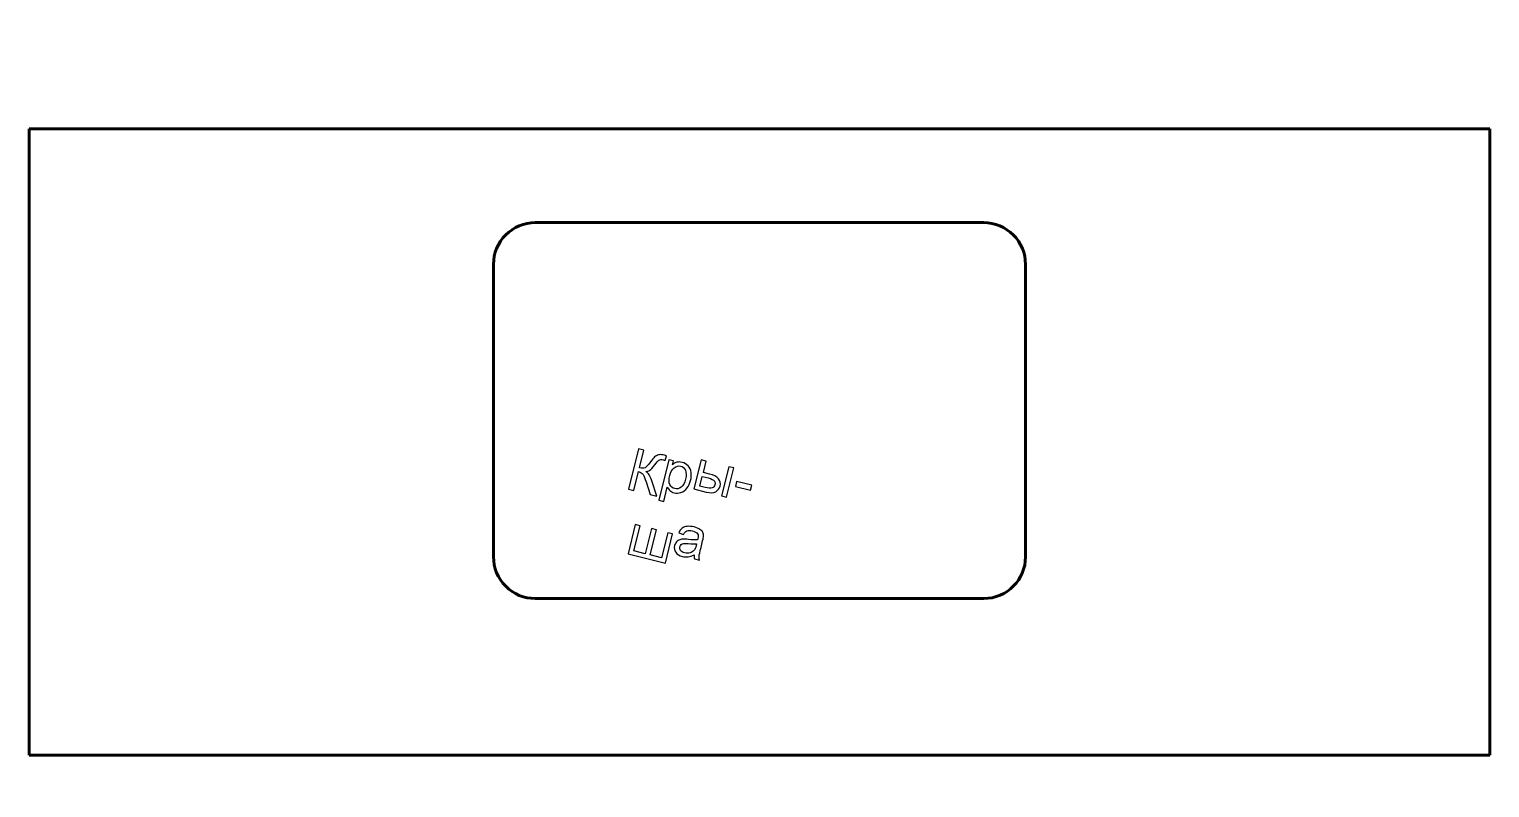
# Model space of a CAD drawing. Header units: centimetres. Extents: x 259 to 610, y 357 to 1252.
# Drawn here: x 415.1 to 485.1, y 775.7 to 812.1 of the extents above; entities that cross this region are included whole.
import ezdxf

# ---------------------------------------------------------------- set-up
doc = ezdxf.new("R2010")
doc.units = ezdxf.units.CM
doc.header["$MEASUREMENT"] = 0
doc.layers.add('layer 1', color=7, linetype='Continuous')

msp = doc.modelspace()

# ---------------------------------------------------------------- linework, layer by layer
at = {"layer": 'layer 1', "color": 5, "lineweight": 60}
for points, knots in [([(475.04504, 954.93782), (475.04504, 961.28909), (469.89632, 966.43781), (463.54506, 966.43782), (463.54506, 966.43782), (457.19379, 966.43783), (452.04506, 961.28912), (452.04504, 954.93785), (452.04504, 954.93785), (452.04502, 948.58658), (457.19373, 943.43785), (463.54499, 943.43782), (463.54499, 943.43782), (469.89626, 943.4378), (475.04501, 948.58649), (475.04504, 954.93776), (475.04594, 1145.47586), (475.04504, 573.86162), (475.04504, 954.93782)], [0, 0, 0, 0, 0.2, 0.2, 0.2, 0.2, 0.4, 0.4, 0.4, 0.4, 0.6, 0.6, 0.6, 0.6, 1, 1, 1, 1.00006, 1.00006, 1.00006, 1.00006]), ([(439.33351, 802.79457), (438.80308, 802.79457), (438.29437, 802.58386), (437.9193, 802.20878), (437.9193, 802.20878), (437.54423, 801.83371), (437.33351, 801.325), (437.33351, 800.79457)], [0, 0, 0, 0, 0.33333333, 0.33333333, 0.33333333, 0.33333333, 1, 1, 1, 1]), ([(462.83351, 800.79457), (462.83351, 801.325), (462.6228, 801.83371), (462.24773, 802.20878), (462.24773, 802.20878), (461.87265, 802.58386), (461.36395, 802.79457), (460.83351, 802.79457)], [0, 0, 0, 0, 0.33333333, 0.33333333, 0.33333333, 0.33333333, 1, 1, 1, 1]), ([(437.33351, 786.79458), (437.33351, 786.26415), (437.54423, 785.75544), (437.9193, 785.38037), (437.9193, 785.38037), (438.29437, 785.00529), (438.80308, 784.79458), (439.33351, 784.79458)], [0, 0, 0, 0, 0.33333333, 0.33333333, 0.33333333, 0.33333333, 1, 1, 1, 1])]:
    msp.add_open_spline(points, degree=3, knots=knots, dxfattribs=at)
for points in [[(415.08351, 807.29457), (415.08351, 807.29457), (415.08351, 777.29458), (415.08351, 777.29458)], [(485.08351, 807.29457), (485.08351, 807.29457), (415.08351, 807.29457), (415.08351, 807.29457)], [(485.08351, 777.29458), (485.08351, 777.29458), (485.08351, 807.29457), (485.08351, 807.29457)], [(460.83351, 802.79457), (460.83351, 802.79457), (439.33351, 802.79457), (439.33351, 802.79457)], [(437.33351, 800.79457), (437.33351, 800.79457), (437.33351, 786.79458), (437.33351, 786.79458)], [(462.83351, 786.79458), (462.83351, 786.79458), (462.83351, 800.79457), (462.83351, 800.79457)], [(460.83351, 784.79458), (461.93808, 784.79458), (462.83351, 785.69), (462.83351, 786.79457)], [(439.33351, 784.79458), (439.33351, 784.79458), (460.83351, 784.79458), (460.83351, 784.79458)], [(415.08351, 777.29458), (415.08351, 777.29458), (485.08351, 777.29458), (485.08351, 777.29458)]]:
    msp.add_open_spline(points, degree=3, dxfattribs=at)
at = {"layer": 'layer 1'}
for points, knots in [([(444.28937, 791.96203), (444.28937, 791.96203), (444.54493, 791.8986), (444.54493, 791.8986), (444.54493, 791.8986), (444.54493, 791.8986), (444.33428, 791.05369), (444.33428, 791.05369), (444.33428, 791.05369), (444.45095, 791.02452), (444.53845, 791.02684), (444.59725, 791.06017), (444.59725, 791.06017), (444.65557, 791.09351), (444.74308, 791.18703), (444.85975, 791.34073), (444.85975, 791.34073), (444.94493, 791.4537), (445.01113, 791.53193), (445.05882, 791.57545), (445.05882, 791.57545), (445.1065, 791.61897), (445.16668, 791.65045), (445.23938, 791.6699), (445.23938, 791.6699), (445.31252, 791.68934), (445.38752, 791.68981), (445.46484, 791.67037), (445.46484, 791.67037), (445.56299, 791.64582), (445.61437, 791.63194), (445.61947, 791.62915), (445.61947, 791.62915), (445.61947, 791.62915), (445.56438, 791.40786), (445.56438, 791.40786), (445.56438, 791.40786), (445.55558, 791.41017), (445.53845, 791.41481), (445.51299, 791.42222), (445.51299, 791.42222), (445.4852, 791.43008), (445.46854, 791.43471), (445.46206, 791.4361), (445.46206, 791.4361), (445.38058, 791.45648), (445.3153, 791.45184), (445.26576, 791.42222), (445.26576, 791.42222), (445.21576, 791.39305), (445.14863, 791.32036), (445.06484, 791.20416), (445.06484, 791.20416), (444.95928, 791.05739), (444.87872, 790.96805), (444.82317, 790.93656), (444.82317, 790.93656), (444.76808, 790.90508), (444.70604, 790.88471), (444.63752, 790.87453), (444.63752, 790.87453), (444.75326, 790.80925), (444.8477, 790.66388), (444.91993, 790.43842), (444.91993, 790.43842), (444.91993, 790.43842), (445.15696, 789.69722), (445.15696, 789.69722), (445.15696, 789.69722), (445.15696, 789.69722), (444.83983, 789.77591), (444.83983, 789.77591), (444.83983, 789.77591), (444.83983, 789.77591), (444.64817, 790.38008), (444.64817, 790.38008), (444.64817, 790.38008), (444.59586, 790.54674), (444.54632, 790.66481), (444.50048, 790.73332), (444.50048, 790.73332), (444.45419, 790.80231), (444.38381, 790.8486), (444.28891, 790.87221), (444.28891, 790.87221), (444.28891, 790.87221), (444.06391, 789.96944), (444.06391, 789.96944), (444.06391, 789.96944), (444.06391, 789.96944), (443.80882, 790.03332), (443.80882, 790.03332), (443.80882, 790.03332), (443.80882, 790.03332), (444.28937, 791.96203), (444.28937, 791.96203)], [0, 0, 0, 0, 0.04, 0.04, 0.04, 0.04, 0.08, 0.08, 0.08, 0.08, 0.12, 0.12, 0.12, 0.12, 0.16, 0.16, 0.16, 0.16, 0.2, 0.2, 0.2, 0.2, 0.24, 0.24, 0.24, 0.24, 0.28, 0.28, 0.28, 0.28, 0.32, 0.32, 0.32, 0.32, 0.36, 0.36, 0.36, 0.36, 0.4, 0.4, 0.4, 0.4, 0.44, 0.44, 0.44, 0.44, 0.48, 0.48, 0.48, 0.48, 0.52, 0.52, 0.52, 0.52, 0.56, 0.56, 0.56, 0.56, 0.6, 0.6, 0.6, 0.6, 0.64, 0.64, 0.64, 0.64, 0.68, 0.68, 0.68, 0.68, 0.72, 0.72, 0.72, 0.72, 0.76, 0.76, 0.76, 0.76, 0.8, 0.8, 0.8, 0.8, 0.84, 0.84, 0.84, 0.84, 0.88, 0.88, 0.88, 0.88, 0.92, 0.92, 0.92, 0.92, 1, 1, 1, 1]), ([(445.25882, 789.50647), (445.25882, 789.50647), (445.74077, 791.43888), (445.74077, 791.43888), (445.74077, 791.43888), (445.74077, 791.43888), (445.9565, 791.38517), (445.9565, 791.38517), (445.9565, 791.38517), (445.9565, 791.38517), (445.91113, 791.2037), (445.91113, 791.2037), (445.91113, 791.2037), (445.98011, 791.26202), (446.05049, 791.30091), (446.12364, 791.32036), (446.12364, 791.32036), (446.19633, 791.34027), (446.27827, 791.33841), (446.36994, 791.31573), (446.36994, 791.31573), (446.48891, 791.2861), (446.5866, 791.22916), (446.66253, 791.14489), (446.66253, 791.14489), (446.73845, 791.06064), (446.78568, 790.95694), (446.80419, 790.83379), (446.80419, 790.83379), (446.82271, 790.71018), (446.8153, 790.58193), (446.78243, 790.4486), (446.78243, 790.4486), (446.74678, 790.30555), (446.68892, 790.18333), (446.60883, 790.08147), (446.60883, 790.08147), (446.52919, 789.98008), (446.43289, 789.91063), (446.31993, 789.87407), (446.31993, 789.87407), (446.20697, 789.83749), (446.09632, 789.83286), (445.98845, 789.85971), (445.98845, 789.85971), (445.90975, 789.87916), (445.84308, 789.91388), (445.78845, 789.96249), (445.78845, 789.96249), (445.73429, 790.01156), (445.69308, 790.06666), (445.6653, 790.12731), (445.6653, 790.12731), (445.6653, 790.12731), (445.49586, 789.44721), (445.49586, 789.44721), (445.49586, 789.44721), (445.49586, 789.44721), (445.25882, 789.50647), (445.25882, 789.50647)], [0, 0, 0, 0, 0.0625, 0.0625, 0.0625, 0.0625, 0.125, 0.125, 0.125, 0.125, 0.1875, 0.1875, 0.1875, 0.1875, 0.25, 0.25, 0.25, 0.25, 0.3125, 0.3125, 0.3125, 0.3125, 0.375, 0.375, 0.375, 0.375, 0.4375, 0.4375, 0.4375, 0.4375, 0.5, 0.5, 0.5, 0.5, 0.5625, 0.5625, 0.5625, 0.5625, 0.625, 0.625, 0.625, 0.625, 0.6875, 0.6875, 0.6875, 0.6875, 0.75, 0.75, 0.75, 0.75, 0.8125, 0.8125, 0.8125, 0.8125, 0.875, 0.875, 0.875, 0.875, 1, 1, 1, 1]), ([(445.7792, 790.67916), (445.73428, 790.49906), (445.73753, 790.3574), (445.78892, 790.25323), (445.78892, 790.25323), (445.8403, 790.14907), (445.91762, 790.08425), (446.02133, 790.05832), (446.02133, 790.05832), (446.12641, 790.03193), (446.2278, 790.05415), (446.32502, 790.12452), (446.32502, 790.12452), (446.42224, 790.19489), (446.49401, 790.32313), (446.54077, 790.51018), (446.54077, 790.51018), (446.58474, 790.68841), (446.5815, 790.83055), (446.53058, 790.93749), (446.53058, 790.93749), (446.47919, 791.04443), (446.40281, 791.11064), (446.30095, 791.13564), (446.30095, 791.13564), (446.20003, 791.1611), (446.0991, 791.1361), (445.99817, 791.0611), (445.99817, 791.0611), (445.89679, 790.9861), (445.8241, 790.85879), (445.7792, 790.67916)], [0, 0, 0, 0, 0.11111111, 0.11111111, 0.11111111, 0.11111111, 0.22222222, 0.22222222, 0.22222222, 0.22222222, 0.33333333, 0.33333333, 0.33333333, 0.33333333, 0.44444444, 0.44444444, 0.44444444, 0.44444444, 0.55555556, 0.55555556, 0.55555556, 0.55555556, 0.66666667, 0.66666667, 0.66666667, 0.66666667, 0.77777778, 0.77777778, 0.77777778, 0.77777778, 1, 1, 1, 1]), ([(447.29077, 791.43795), (447.29077, 791.43795), (447.5278, 791.3787), (447.5278, 791.3787), (447.5278, 791.3787), (447.5278, 791.3787), (447.3917, 790.83286), (447.3917, 790.83286), (447.3917, 790.83286), (447.3917, 790.83286), (447.6917, 790.75786), (447.6917, 790.75786), (447.6917, 790.75786), (447.88707, 790.70925), (448.02827, 790.63379), (448.11531, 790.53147), (448.11531, 790.53147), (448.20188, 790.42916), (448.22873, 790.31157), (448.1954, 790.17823), (448.1954, 790.17823), (448.16623, 790.06156), (448.09725, 789.97267), (447.98845, 789.91157), (447.98845, 789.91157), (447.87966, 789.85091), (447.72873, 789.84443), (447.53475, 789.89305), (447.53475, 789.89305), (447.53475, 789.89305), (446.94262, 790.04073), (446.94262, 790.04073), (446.94262, 790.04073), (446.94262, 790.04073), (447.29077, 791.43795), (447.29077, 791.43795)], [0, 0, 0, 0, 0.1, 0.1, 0.1, 0.1, 0.2, 0.2, 0.2, 0.2, 0.3, 0.3, 0.3, 0.3, 0.4, 0.4, 0.4, 0.4, 0.5, 0.5, 0.5, 0.5, 0.6, 0.6, 0.6, 0.6, 0.7, 0.7, 0.7, 0.7, 0.8, 0.8, 0.8, 0.8, 1, 1, 1, 1]), ([(448.61577, 791.1074), (448.61577, 791.1074), (448.85281, 791.04814), (448.85281, 791.04814), (448.85281, 791.04814), (448.85281, 791.04814), (448.5042, 789.65091), (448.5042, 789.65091), (448.5042, 789.65091), (448.5042, 789.65091), (448.26763, 789.71018), (448.26763, 789.71018), (448.26763, 789.71018), (448.26763, 789.71018), (448.61577, 791.1074), (448.61577, 791.1074)], [0, 0, 0, 0, 0.2, 0.2, 0.2, 0.2, 0.4, 0.4, 0.4, 0.4, 0.6, 0.6, 0.6, 0.6, 1, 1, 1, 1]), ([(447.2278, 790.17638), (447.2278, 790.17638), (447.47642, 790.11434), (447.47642, 790.11434), (447.47642, 790.11434), (447.62641, 790.07684), (447.73799, 790.06851), (447.8116, 790.08934), (447.8116, 790.08934), (447.88475, 790.11017), (447.93105, 790.15971), (447.9505, 790.23795), (447.9505, 790.23795), (447.96577, 790.29814), (447.95512, 790.35832), (447.91994, 790.41758), (447.91994, 790.41758), (447.88429, 790.47638), (447.78521, 790.52638), (447.62317, 790.56665), (447.62317, 790.56665), (447.62317, 790.56665), (447.34262, 790.63656), (447.34262, 790.63656), (447.34262, 790.63656), (447.34262, 790.63656), (447.2278, 790.17638), (447.2278, 790.17638)], [0, 0, 0, 0, 0.125, 0.125, 0.125, 0.125, 0.25, 0.25, 0.25, 0.25, 0.375, 0.375, 0.375, 0.375, 0.5, 0.5, 0.5, 0.5, 0.625, 0.625, 0.625, 0.625, 0.75, 0.75, 0.75, 0.75, 1, 1, 1, 1]), ([(448.92729, 790.16044), (448.92729, 790.16044), (448.98655, 790.39887), (448.98655, 790.39887), (448.98655, 790.39887), (448.98655, 790.39887), (449.71387, 790.2174), (449.71387, 790.2174), (449.71387, 790.2174), (449.71387, 790.2174), (449.65461, 789.97943), (449.65461, 789.97943), (449.65461, 789.97943), (449.65461, 789.97943), (448.92729, 790.16044), (448.92729, 790.16044)], [0, 0, 0, 0, 0.2, 0.2, 0.2, 0.2, 0.4, 0.4, 0.4, 0.4, 0.6, 0.6, 0.6, 0.6, 1, 1, 1, 1]), ([(444.13058, 788.33378), (444.13058, 788.33378), (444.36761, 788.27498), (444.36761, 788.27498), (444.36761, 788.27498), (444.36761, 788.27498), (444.06807, 787.07359), (444.06807, 787.07359), (444.06807, 787.07359), (444.06807, 787.07359), (444.60743, 786.93887), (444.60743, 786.93887), (444.60743, 786.93887), (444.60743, 786.93887), (444.90697, 788.14026), (444.90697, 788.14026), (444.90697, 788.14026), (444.90697, 788.14026), (445.14354, 788.08146), (445.14354, 788.08146), (445.14354, 788.08146), (445.14354, 788.08146), (444.844, 786.88008), (444.844, 786.88008), (444.844, 786.88008), (444.844, 786.88008), (445.38474, 786.74535), (445.38474, 786.74535), (445.38474, 786.74535), (445.38474, 786.74535), (445.68428, 787.94628), (445.68428, 787.94628), (445.68428, 787.94628), (445.68428, 787.94628), (445.91993, 787.88794), (445.91993, 787.88794), (445.91993, 787.88794), (445.91993, 787.88794), (445.57178, 786.49026), (445.57178, 786.49026), (445.57178, 786.49026), (445.57178, 786.49026), (443.78242, 786.93655), (443.78242, 786.93655), (443.78242, 786.93655), (443.78242, 786.93655), (444.13058, 788.33378), (444.13058, 788.33378)], [0, 0, 0, 0, 0.07692308, 0.07692308, 0.07692308, 0.07692308, 0.15384615, 0.15384615, 0.15384615, 0.15384615, 0.23076923, 0.23076923, 0.23076923, 0.23076923, 0.30769231, 0.30769231, 0.30769231, 0.30769231, 0.38461538, 0.38461538, 0.38461538, 0.38461538, 0.46153846, 0.46153846, 0.46153846, 0.46153846, 0.53846154, 0.53846154, 0.53846154, 0.53846154, 0.61538462, 0.61538462, 0.61538462, 0.61538462, 0.69230769, 0.69230769, 0.69230769, 0.69230769, 0.76923077, 0.76923077, 0.76923077, 0.76923077, 0.84615385, 0.84615385, 0.84615385, 0.84615385, 1, 1, 1, 1]), ([(446.95743, 786.88377), (446.85095, 786.83099), (446.75373, 786.79952), (446.66484, 786.78887), (446.66484, 786.78887), (446.57595, 786.77822), (446.4852, 786.7847), (446.39215, 786.80785), (446.39215, 786.80785), (446.23845, 786.84628), (446.13011, 786.91295), (446.06623, 787.00878), (446.06623, 787.00878), (446.00233, 787.10415), (445.9852, 787.21017), (446.01437, 787.32683), (446.01437, 787.32683), (446.03151, 787.39535), (446.06252, 787.45414), (446.10789, 787.50276), (446.10789, 787.50276), (446.15279, 787.55137), (446.20511, 787.58701), (446.26391, 787.60831), (446.26391, 787.60831), (446.3227, 787.63008), (446.38613, 787.64164), (446.45372, 787.6435), (446.45372, 787.6435), (446.50326, 787.64442), (446.57641, 787.6384), (446.67317, 787.62683), (446.67317, 787.62683), (446.86992, 787.60183), (447.01762, 787.59396), (447.11576, 787.60276), (447.11576, 787.60276), (447.12456, 787.63517), (447.13011, 787.65553), (447.13243, 787.66433), (447.13243, 787.66433), (447.1565, 787.76109), (447.15095, 787.8347), (447.11622, 787.88516), (447.11622, 787.88516), (447.069, 787.95368), (446.98566, 788.00276), (446.86669, 788.03238), (446.86669, 788.03238), (446.75511, 788.06016), (446.66808, 788.06156), (446.60511, 788.03563), (446.60511, 788.03563), (446.54261, 788.0097), (446.48613, 787.95044), (446.43567, 787.85785), (446.43567, 787.85785), (446.43567, 787.85785), (446.21205, 787.94674), (446.21205, 787.94674), (446.21205, 787.94674), (446.25789, 788.04072), (446.31252, 788.11248), (446.37595, 788.16109), (446.37595, 788.16109), (446.43937, 788.21016), (446.52085, 788.2398), (446.62039, 788.24998), (446.62039, 788.24998), (446.71947, 788.26016), (446.82965, 788.24998), (446.94956, 788.21988), (446.94956, 788.21988), (447.069, 788.19026), (447.16252, 788.1523), (447.22965, 788.10554), (447.22965, 788.10554), (447.29724, 788.05878), (447.34354, 788.0097), (447.36807, 787.95878), (447.36807, 787.95878), (447.39261, 787.90739), (447.40372, 787.84767), (447.40141, 787.77915), (447.40141, 787.77915), (447.39909, 787.73656), (447.3852, 787.66294), (447.35882, 787.55785), (447.35882, 787.55785), (447.35882, 787.55785), (447.28011, 787.24211), (447.28011, 787.24211), (447.28011, 787.24211), (447.22502, 787.02173), (447.19539, 786.88147), (447.19123, 786.82035), (447.19123, 786.82035), (447.1866, 786.7597), (447.19262, 786.6986), (447.20928, 786.63794), (447.20928, 786.63794), (447.20928, 786.63794), (446.9616, 786.69952), (446.9616, 786.69952), (446.9616, 786.69952), (446.94956, 786.75461), (446.94817, 786.81618), (446.95743, 786.88377)], [0, 0, 0, 0, 0.03571429, 0.03571429, 0.03571429, 0.03571429, 0.07142857, 0.07142857, 0.07142857, 0.07142857, 0.10714286, 0.10714286, 0.10714286, 0.10714286, 0.14285714, 0.14285714, 0.14285714, 0.14285714, 0.17857143, 0.17857143, 0.17857143, 0.17857143, 0.21428571, 0.21428571, 0.21428571, 0.21428571, 0.25, 0.25, 0.25, 0.25, 0.28571429, 0.28571429, 0.28571429, 0.28571429, 0.32142857, 0.32142857, 0.32142857, 0.32142857, 0.35714286, 0.35714286, 0.35714286, 0.35714286, 0.39285714, 0.39285714, 0.39285714, 0.39285714, 0.42857143, 0.42857143, 0.42857143, 0.42857143, 0.46428571, 0.46428571, 0.46428571, 0.46428571, 0.5, 0.5, 0.5, 0.5, 0.53571429, 0.53571429, 0.53571429, 0.53571429, 0.57142857, 0.57142857, 0.57142857, 0.57142857, 0.60714286, 0.60714286, 0.60714286, 0.60714286, 0.64285714, 0.64285714, 0.64285714, 0.64285714, 0.67857143, 0.67857143, 0.67857143, 0.67857143, 0.71428571, 0.71428571, 0.71428571, 0.71428571, 0.75, 0.75, 0.75, 0.75, 0.78571429, 0.78571429, 0.78571429, 0.78571429, 0.82142857, 0.82142857, 0.82142857, 0.82142857, 0.85714286, 0.85714286, 0.85714286, 0.85714286, 0.89285714, 0.89285714, 0.89285714, 0.89285714, 0.92857143, 0.92857143, 0.92857143, 0.92857143, 1, 1, 1, 1]), ([(447.06946, 787.41757), (446.97455, 787.40368), (446.83844, 787.406), (446.66021, 787.42452), (446.66021, 787.42452), (446.55975, 787.43471), (446.48659, 787.43609), (446.44215, 787.42869), (446.44215, 787.42869), (446.39724, 787.42128), (446.35974, 787.40323), (446.32919, 787.37498), (446.32919, 787.37498), (446.2991, 787.34674), (446.27872, 787.31202), (446.26854, 787.27035), (446.26854, 787.27035), (446.2528, 787.20739), (446.26344, 787.14905), (446.30095, 787.09489), (446.30095, 787.09489), (446.33799, 787.04072), (446.4028, 787.00229), (446.49492, 786.97915), (446.49492, 786.97915), (446.58613, 786.95646), (446.67224, 786.95646), (446.75326, 786.97868), (446.75326, 786.97868), (446.83428, 787.0009), (446.90002, 787.04211), (446.95048, 787.10322), (446.95048, 787.10322), (446.98937, 787.15045), (447.02178, 787.22637), (447.0477, 787.33053), (447.0477, 787.33053), (447.0477, 787.33053), (447.06946, 787.41757), (447.06946, 787.41757)], [0, 0, 0, 0, 0.09090909, 0.09090909, 0.09090909, 0.09090909, 0.18181818, 0.18181818, 0.18181818, 0.18181818, 0.27272727, 0.27272727, 0.27272727, 0.27272727, 0.36363636, 0.36363636, 0.36363636, 0.36363636, 0.45454545, 0.45454545, 0.45454545, 0.45454545, 0.54545455, 0.54545455, 0.54545455, 0.54545455, 0.63636364, 0.63636364, 0.63636364, 0.63636364, 0.72727273, 0.72727273, 0.72727273, 0.72727273, 0.81818182, 0.81818182, 0.81818182, 0.81818182, 1, 1, 1, 1])]:
    msp.add_open_spline(points, degree=3, knots=knots, dxfattribs=at)

doc.saveas('drawing.dxf')
